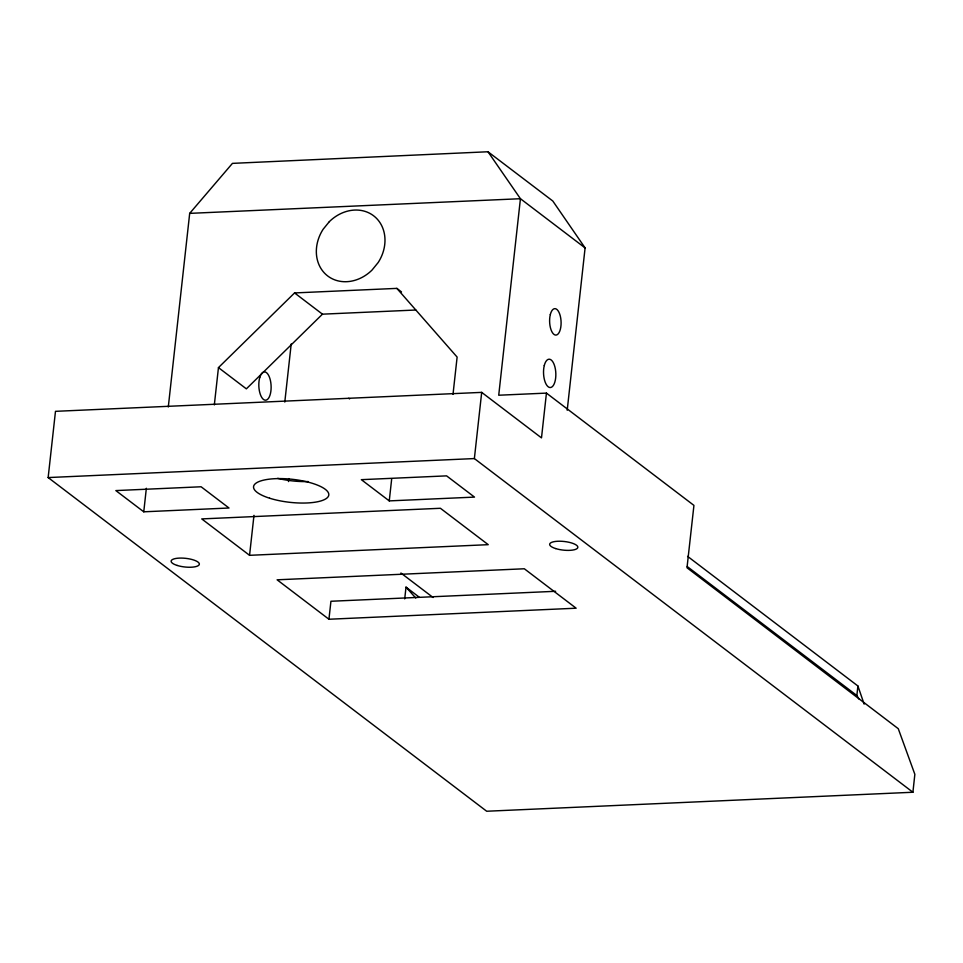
<?xml version="1.0" encoding="UTF-8"?>
<svg xmlns="http://www.w3.org/2000/svg" width="963" height="963" viewBox="0 0 963 963"><rect width="100%" height="100%" fill="white"/><g stroke="black" fill="none" stroke-linecap="round" stroke-linejoin="round"><path stroke-width="1.44" d="M546.442 393.109L541.495 437.888L481.693 392.374L55.481 411.333L48.15 477.564L486.688 811.243L912.912 792.248L914.85 774.312L898.274 728.702L686.992 567.761L693.938 505.394L546.442 393.109L498.726 395.227L520.429 198.715L487.988 151.757L232.444 163.373L189.687 213.365L168.296 406.976M143.764 511.81L115.849 490.588L201.111 486.772L229.001 508.007L143.764 511.81L146.352 488.277M214.328 404.917L218.457 367.613L294.57 292.933L396.852 288.382L401.511 291.921M249.561 555.314L201.736 518.913L440.416 508.283L488.241 544.673L249.561 555.314L253.979 515.349M284.795 402.053L291.211 343.972M288.467 481.56L288.792 478.587M328.937 619.245L277.115 579.81L524.329 568.772L576.139 608.207L328.937 619.245L330.935 601.261L555.651 591.294M389.257 500.892L361.342 479.67L446.591 475.866L474.506 497.101L389.257 500.892L391.688 478.828M404.713 598.89L406.013 587.141L419.146 597.132M453.007 394.349L457.124 357.08L396.852 288.382M912.912 792.248L474.374 458.569L481.693 392.374M567.207 410.238L585.095 247.912L552.798 201.014L487.988 151.757M859.092 699.126L856.853 695.515L857.901 685.981L687.594 556.361M415.86 310.014L322.461 314.167L246.359 388.847L218.457 367.613M48.15 477.564L474.374 458.569M189.687 213.365L520.429 198.715L585.095 247.912M687.281 566.581L856.853 695.515M294.57 292.933L322.461 314.167M400.909 573.021L433.085 597.493M348.726 398.285L349.581 398.935M406.013 587.141L415.763 598.023M857.901 685.981L864.148 704.146M308.22 481.56A37.846 11.58 6.3 0 1 277.681 478.346M329.346 221.634L323.111 229.29A37.846 32.104 -52.7 0 0 326.77 275.225A37.846 32.104 -52.7 0 0 371.971 270.134L378.206 262.478A37.846 32.104 -52.7 0 0 374.559 216.543A37.846 32.104 -52.7 0 0 329.346 221.634M550.33 314.504A13.241 5.73 87.5 0 0 555.47 335.064A13.241 5.73 87.5 0 0 560.285 315.996A13.241 5.73 87.5 0 0 550.33 314.504M269.604 498.208A37.846 11.58 6.3 0 0 328.672 495.584A37.846 11.58 6.3 0 0 275.225 478.683A37.846 11.58 6.3 0 0 269.604 498.208M259.733 377.58A14.192 6.139 87.4 0 0 264.765 400.114A14.192 6.139 87.4 0 0 270.398 380.397A14.192 6.139 87.4 0 0 259.733 377.58M544.288 365.483A14.192 6.139 87.4 0 0 549.789 387.511A14.192 6.139 87.4 0 0 554.953 367.072A14.192 6.139 87.4 0 0 544.288 365.483M177.156 565.437A14.192 4.346 6.3 0 0 199.305 564.45A14.192 4.346 6.3 0 0 179.262 558.107A14.192 4.346 6.3 0 0 177.156 565.437M555.651 548.573A14.192 4.346 6.3 0 0 577.8 547.586A14.192 4.346 6.3 0 0 557.758 541.254A14.192 4.346 6.3 0 0 555.651 548.573"/></g></svg>
